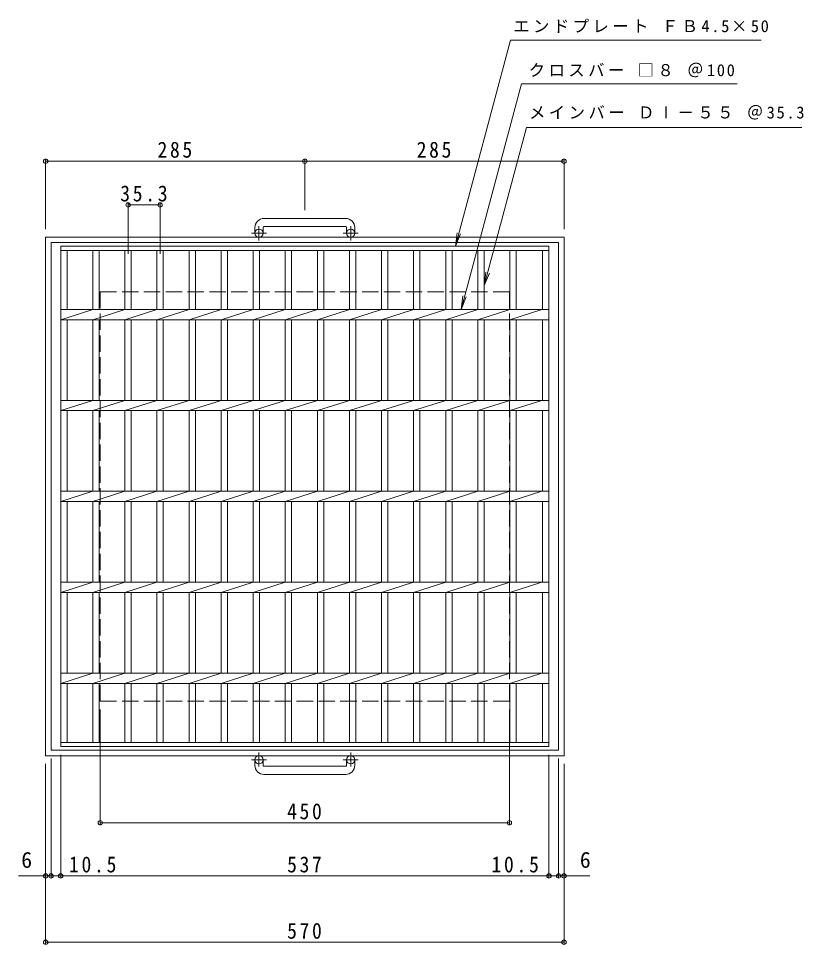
# Model space of a CAD drawing. Units: millimetres at full size, sheet at 1:6; details may follow other scales. Extents: x -726 to 1028, y -821 to 2982.
# Drawn here: x -726 to 138, y -208 to 810 of the extents above; entities that cross this region are included whole.
import ezdxf
from ezdxf.enums import TextEntityAlignment as Align

# ---------------------------------------------------------------- set-up
doc = ezdxf.new("R2010")
doc.units = ezdxf.units.MM
doc.header["$LTSCALE"] = 6
doc.header["$PDMODE"] = 32
doc.header["$PDSIZE"] = 4.8
doc.linetypes.add('CHAIN1', pattern=[8, 5, -1, 1, -1])
doc.linetypes.add('DASHED3', pattern=[4, 3, -1])
for name, color, linetype, lineweight in [('A-1_ピット', 2, 'Continuous', 9), ('A-2_蓋', 3, 'Continuous', 9), ('A-4_寸法', 7, 'Continuous', 9)]:
    doc.layers.add(name, color=color, linetype=linetype, lineweight=lineweight)
doc.styles.add('ＭＳ ゴシック', font='')
doc.styles.get('ＭＳ ゴシック').set_extended_font_data('MS Gothic')

msp = doc.modelspace()

# ---------------------------------------------------------------- linework, layer by layer
at = {"layer": 'A-1_ピット'}
for p, q in [((-365.676, 590.366), (-455.676, 590.366)), ((-465.676, 580.366), (-465.676, 574.266)), ((-456.676, 580.366), (-456.676, 574.266)), ((-455.676, 581.366), (-365.676, 581.366)), ((-364.676, 580.366), (-364.676, 574.266)), ((-355.676, 580.366), (-355.676, 574.266)), ((-695.676, 569.766), (-695.676, -0.234)), ((-695.676, 569.766), (-125.676, 569.766)), ((-689.676, 563.766), (-689.676, 5.766)), ((-689.676, 563.766), (-131.676, 563.766)), ((-131.676, 5.766), (-131.676, 563.766)), ((-125.676, -0.234), (-125.676, 569.766)), ((-689.676, 5.766), (-131.676, 5.766)), ((-695.676, -0.234), (-125.676, -0.234)), ((-465.676, -10.835), (-465.676, -4.735)), ((-456.676, -10.835), (-456.676, -4.735)), ((-364.676, -10.835), (-364.676, -4.735)), ((-355.676, -10.835), (-355.676, -4.735)), ((-455.676, -11.835), (-365.676, -11.835)), ((-365.676, -20.834), (-455.676, -20.834))]:
    msp.add_line(p, q, dxfattribs=at)
at = {"layer": 'A-1_ピット', "linetype": 'CHAIN1'}
for p, q in [((-461.176, 566.159), (-461.176, 581.757)), ((-360.175, 566.159), (-360.175, 581.757)), ((-453.013, 574.266), (-469.42, 574.266)), ((-352.013, 574.266), (-368.42, 574.266)), ((-461.176, 3.372), (-461.176, -12.224)), ((-360.175, 3.372), (-360.175, -12.224)), ((-453.013, -4.735), (-469.42, -4.735)), ((-352.013, -4.735), (-368.42, -4.735))]:
    msp.add_line(p, q, dxfattribs=at)
at = {"layer": 'A-1_ピット', "linetype": 'DASHED3'}
for p, q in [((-635.676, 509.766), (-635.676, 59.765)), ((-635.676, 509.766), (-185.676, 509.766)), ((-185.676, 59.765), (-185.676, 509.766)), ((-635.676, 59.765), (-185.676, 59.765))]:
    msp.add_line(p, q, dxfattribs=at)
at = {"layer": 'A-1_ピット'}
for centre in [(-461.176, 574.266), (-360.175, 574.266), (-461.176, -4.735), (-360.175, -4.735)]:
    msp.add_circle(centre, 4.5, dxfattribs=at)
for centre, radius, start, end in [((-455.676, 580.366), 10, 90, 180), ((-365.676, 580.366), 10, 0, 90), ((-455.676, 580.366), 1, 90, 180), ((-365.676, 580.366), 1, 0, 90), ((-455.676, -10.835), 10, 180, 270), ((-455.676, -10.835), 1, 180, 270), ((-365.676, -10.835), 10, 270, 0), ((-365.676, -10.835), 1, 270, 0)]:
    msp.add_arc(centre, radius, start, end, dxfattribs=at)
at = {"layer": 'A-2_蓋'}
for p, q in [((-679.176, 555.266), (-142.176, 555.266)), ((-672.176, 490.423), (-672.176, 555.266)), ((-643.89, 490.423), (-643.89, 555.266)), ((-636.89, 490.423), (-636.89, 555.266)), ((-608.604, 490.423), (-608.604, 555.266)), ((-601.604, 490.423), (-601.604, 555.266)), ((-573.319, 490.423), (-573.319, 555.266)), ((-566.319, 490.423), (-566.319, 555.266)), ((-538.033, 490.423), (-538.033, 555.266)), ((-531.033, 490.423), (-531.033, 555.266)), ((-502.747, 490.423), (-502.747, 555.266)), ((-495.747, 490.423), (-495.747, 555.266)), ((-467.461, 490.423), (-467.461, 555.266)), ((-460.461, 490.423), (-460.461, 555.266)), ((-432.176, 490.423), (-432.176, 555.266)), ((-425.176, 490.423), (-425.176, 555.266)), ((-396.89, 490.423), (-396.89, 555.266)), ((-389.89, 490.423), (-389.89, 555.266)), ((-361.604, 490.423), (-361.604, 555.266)), ((-354.604, 490.423), (-354.604, 555.266)), ((-326.319, 490.423), (-326.319, 555.266)), ((-319.319, 490.423), (-319.319, 555.266)), ((-291.033, 490.423), (-291.033, 555.266)), ((-284.033, 490.423), (-284.033, 555.266)), ((-255.747, 490.423), (-255.747, 555.266)), ((-248.747, 490.423), (-248.747, 555.266)), ((-220.461, 490.423), (-220.461, 555.266)), ((-213.461, 490.423), (-213.461, 555.266)), ((-185.176, 490.423), (-185.176, 555.266)), ((-178.176, 490.423), (-178.176, 555.266)), ((-149.176, 490.423), (-149.176, 555.266)), ((-142.176, 490.423), (-679.176, 490.423)), ((-679.176, 479.109), (-643.89, 490.423)), ((-643.89, 479.109), (-608.604, 490.423)), ((-608.604, 479.109), (-573.319, 490.423)), ((-573.319, 479.109), (-538.033, 490.423)), ((-538.033, 479.109), (-502.747, 490.423)), ((-502.747, 479.109), (-467.461, 490.423)), ((-467.461, 479.109), (-432.176, 490.423)), ((-432.176, 479.109), (-396.89, 490.423)), ((-396.89, 479.109), (-361.604, 490.423)), ((-361.604, 479.109), (-326.319, 490.423)), ((-326.319, 479.109), (-291.033, 490.423)), ((-291.033, 479.109), (-255.747, 490.423)), ((-255.747, 479.109), (-220.461, 490.423)), ((-220.461, 479.109), (-185.176, 490.423)), ((-185.176, 479.109), (-149.89, 490.423)), ((-142.176, 479.109), (-679.176, 479.109)), ((-672.176, 390.423), (-672.176, 479.109)), ((-643.89, 390.423), (-643.89, 479.109)), ((-636.89, 390.423), (-636.89, 479.109)), ((-608.604, 390.423), (-608.604, 479.109)), ((-601.604, 390.423), (-601.604, 479.109)), ((-573.319, 390.423), (-573.319, 479.109)), ((-566.319, 390.423), (-566.319, 479.109)), ((-538.033, 390.423), (-538.033, 479.109)), ((-531.033, 390.423), (-531.033, 479.109)), ((-502.747, 390.423), (-502.747, 479.109)), ((-495.747, 390.423), (-495.747, 479.109)), ((-467.461, 390.423), (-467.461, 479.109)), ((-460.461, 390.423), (-460.461, 479.109)), ((-432.176, 390.423), (-432.176, 479.109)), ((-425.176, 390.423), (-425.176, 479.109)), ((-396.89, 390.423), (-396.89, 479.109)), ((-389.89, 390.423), (-389.89, 479.109)), ((-361.604, 390.423), (-361.604, 479.109)), ((-354.604, 390.423), (-354.604, 479.109)), ((-326.319, 390.423), (-326.319, 479.109)), ((-319.319, 390.423), (-319.319, 479.109)), ((-291.033, 390.423), (-291.033, 479.109)), ((-284.033, 390.423), (-284.033, 479.109)), ((-255.747, 390.423), (-255.747, 479.109)), ((-248.747, 390.423), (-248.747, 479.109)), ((-220.461, 390.423), (-220.461, 479.109)), ((-213.461, 390.423), (-213.461, 479.109)), ((-185.176, 390.423), (-185.176, 479.109)), ((-178.176, 390.423), (-178.176, 479.109)), ((-149.176, 390.423), (-149.176, 479.109)), ((-142.176, 390.423), (-679.176, 390.423)), ((-679.176, 379.109), (-643.89, 390.423)), ((-643.89, 379.109), (-608.604, 390.423)), ((-608.604, 379.109), (-573.319, 390.423)), ((-573.319, 379.109), (-538.033, 390.423)), ((-538.033, 379.109), (-502.747, 390.423)), ((-502.747, 379.109), (-467.461, 390.423)), ((-467.461, 379.109), (-432.176, 390.423)), ((-432.176, 379.109), (-396.89, 390.423)), ((-396.89, 379.109), (-361.604, 390.423)), ((-361.604, 379.109), (-326.319, 390.423)), ((-326.319, 379.109), (-291.033, 390.423)), ((-291.033, 379.109), (-255.747, 390.423)), ((-255.747, 379.109), (-220.461, 390.423)), ((-220.461, 379.109), (-185.176, 390.423)), ((-185.176, 379.109), (-149.89, 390.423)), ((-142.176, 379.109), (-679.176, 379.109)), ((-672.176, 290.423), (-672.176, 379.109)), ((-643.89, 290.423), (-643.89, 379.109)), ((-636.89, 290.423), (-636.89, 379.109)), ((-608.604, 290.423), (-608.604, 379.109)), ((-601.604, 290.423), (-601.604, 379.109)), ((-573.319, 290.423), (-573.319, 379.109)), ((-566.319, 290.423), (-566.319, 379.109)), ((-538.033, 290.423), (-538.033, 379.109)), ((-531.033, 290.423), (-531.033, 379.109)), ((-502.747, 290.423), (-502.747, 379.109)), ((-495.747, 290.423), (-495.747, 379.109)), ((-467.461, 290.423), (-467.461, 379.109)), ((-460.461, 290.423), (-460.461, 379.109)), ((-432.176, 290.423), (-432.176, 379.109)), ((-425.176, 290.423), (-425.176, 379.109)), ((-396.89, 290.423), (-396.89, 379.109)), ((-389.89, 290.423), (-389.89, 379.109)), ((-361.604, 290.423), (-361.604, 379.109)), ((-354.604, 290.423), (-354.604, 379.109)), ((-326.319, 290.423), (-326.319, 379.109)), ((-319.319, 290.423), (-319.319, 379.109)), ((-291.033, 290.423), (-291.033, 379.109)), ((-284.033, 290.423), (-284.033, 379.109)), ((-255.747, 290.423), (-255.747, 379.109)), ((-248.747, 290.423), (-248.747, 379.109)), ((-220.461, 290.423), (-220.461, 379.109)), ((-213.461, 290.423), (-213.461, 379.109)), ((-185.176, 290.423), (-185.176, 379.109)), ((-178.176, 290.423), (-178.176, 379.109)), ((-149.176, 290.423), (-149.176, 379.109)), ((-142.176, 290.423), (-679.176, 290.423)), ((-679.176, 279.109), (-643.89, 290.423)), ((-643.89, 279.109), (-608.604, 290.423)), ((-608.604, 279.109), (-573.319, 290.423)), ((-573.319, 279.109), (-538.033, 290.423)), ((-538.033, 279.109), (-502.747, 290.423)), ((-502.747, 279.109), (-467.461, 290.423)), ((-467.461, 279.109), (-432.176, 290.423)), ((-432.176, 279.109), (-396.89, 290.423)), ((-396.89, 279.109), (-361.604, 290.423)), ((-361.604, 279.109), (-326.319, 290.423)), ((-326.319, 279.109), (-291.033, 290.423)), ((-291.033, 279.109), (-255.747, 290.423)), ((-255.747, 279.109), (-220.461, 290.423)), ((-142.176, 279.109), (-679.176, 279.109)), ((-672.176, 190.423), (-672.176, 279.109)), ((-643.89, 190.423), (-643.89, 279.109)), ((-636.89, 190.423), (-636.89, 279.109)), ((-608.604, 190.423), (-608.604, 279.109)), ((-601.604, 190.423), (-601.604, 279.109)), ((-573.319, 190.423), (-573.319, 279.109)), ((-566.319, 190.423), (-566.319, 279.109)), ((-538.033, 190.423), (-538.033, 279.109)), ((-531.033, 190.423), (-531.033, 279.109)), ((-502.747, 190.423), (-502.747, 279.109)), ((-495.747, 190.423), (-495.747, 279.109)), ((-467.461, 190.423), (-467.461, 279.109)), ((-460.461, 190.423), (-460.461, 279.109)), ((-432.176, 190.423), (-432.176, 279.109)), ((-425.176, 190.423), (-425.176, 279.109)), ((-396.89, 190.423), (-396.89, 279.109)), ((-389.89, 190.423), (-389.89, 279.109)), ((-361.604, 190.423), (-361.604, 279.109)), ((-354.604, 190.423), (-354.604, 279.109)), ((-326.319, 190.423), (-326.319, 279.109)), ((-319.319, 190.423), (-319.319, 279.109)), ((-291.033, 190.423), (-291.033, 279.109)), ((-284.033, 190.423), (-284.033, 279.109)), ((-255.747, 190.423), (-255.747, 279.109)), ((-248.747, 190.423), (-248.747, 279.109)), ((-213.461, 190.423), (-213.461, 279.109)), ((-178.176, 190.423), (-178.176, 279.109)), ((-149.176, 190.423), (-149.176, 279.109)), ((-142.176, 190.423), (-679.176, 190.423)), ((-679.176, 179.109), (-643.89, 190.423)), ((-643.89, 179.109), (-608.604, 190.423)), ((-608.604, 179.109), (-573.319, 190.423)), ((-573.319, 179.109), (-538.033, 190.423)), ((-538.033, 179.109), (-502.747, 190.423)), ((-502.747, 179.109), (-467.461, 190.423)), ((-467.461, 179.109), (-432.176, 190.423)), ((-432.176, 179.109), (-396.89, 190.423)), ((-396.89, 179.109), (-361.604, 190.423)), ((-361.604, 179.109), (-326.319, 190.423)), ((-326.319, 179.109), (-291.033, 190.423)), ((-291.033, 179.109), (-255.747, 190.423)), ((-255.747, 179.109), (-220.461, 190.423)), ((-142.176, 179.109), (-679.176, 179.109)), ((-672.176, 90.423), (-672.176, 179.109)), ((-643.89, 90.423), (-643.89, 179.109)), ((-636.89, 90.423), (-636.89, 179.109)), ((-608.604, 90.423), (-608.604, 179.109)), ((-601.604, 90.423), (-601.604, 179.109)), ((-573.319, 90.423), (-573.319, 179.109)), ((-566.319, 90.423), (-566.319, 179.109)), ((-538.033, 90.423), (-538.033, 179.109)), ((-531.033, 90.423), (-531.033, 179.109)), ((-502.747, 90.423), (-502.747, 179.109)), ((-495.747, 90.423), (-495.747, 179.109)), ((-467.461, 90.423), (-467.461, 179.109)), ((-460.461, 90.423), (-460.461, 179.109)), ((-432.176, 90.423), (-432.176, 179.109)), ((-425.176, 90.423), (-425.176, 179.109)), ((-396.89, 90.423), (-396.89, 179.109)), ((-389.89, 90.423), (-389.89, 179.109)), ((-361.604, 90.423), (-361.604, 179.109)), ((-354.604, 90.423), (-354.604, 179.109)), ((-326.319, 90.423), (-326.319, 179.109)), ((-319.319, 90.423), (-319.319, 179.109)), ((-291.033, 90.423), (-291.033, 179.109)), ((-284.033, 90.423), (-284.033, 179.109)), ((-255.747, 90.423), (-255.747, 179.109)), ((-248.747, 90.423), (-248.747, 179.109)), ((-213.461, 90.423), (-213.461, 179.109)), ((-178.176, 90.423), (-178.176, 179.109)), ((-149.176, 90.423), (-149.176, 179.109)), ((-142.176, 90.423), (-679.176, 90.423)), ((-679.176, 79.109), (-643.89, 90.423)), ((-643.89, 79.109), (-608.604, 90.423)), ((-608.604, 79.109), (-573.319, 90.423)), ((-573.319, 79.109), (-538.033, 90.423)), ((-538.033, 79.109), (-502.747, 90.423)), ((-502.747, 79.109), (-467.461, 90.423)), ((-467.461, 79.109), (-432.176, 90.423)), ((-432.176, 79.109), (-396.89, 90.423)), ((-396.89, 79.109), (-361.604, 90.423)), ((-361.604, 79.109), (-326.319, 90.423)), ((-326.319, 79.109), (-291.033, 90.423)), ((-291.033, 79.109), (-255.747, 90.423)), ((-255.747, 79.109), (-220.461, 90.423)), ((-220.461, 79.109), (-185.176, 90.423)), ((-185.176, 79.109), (-149.89, 90.423)), ((-142.176, 79.109), (-679.176, 79.109)), ((-672.176, 14.266), (-672.176, 79.109)), ((-643.89, 14.266), (-643.89, 79.109)), ((-636.89, 14.266), (-636.89, 79.109)), ((-608.604, 14.266), (-608.604, 79.109)), ((-601.604, 14.266), (-601.604, 79.109)), ((-573.319, 14.266), (-573.319, 79.109)), ((-566.319, 14.266), (-566.319, 79.109)), ((-538.033, 14.266), (-538.033, 79.109)), ((-531.033, 14.266), (-531.033, 79.109)), ((-502.747, 14.266), (-502.747, 79.109)), ((-495.747, 14.266), (-495.747, 79.109)), ((-467.461, 14.266), (-467.461, 79.109)), ((-460.461, 14.266), (-460.461, 79.109)), ((-432.176, 14.266), (-432.176, 79.109)), ((-425.176, 14.266), (-425.176, 79.109)), ((-396.89, 14.266), (-396.89, 79.109)), ((-389.89, 14.266), (-389.89, 79.109)), ((-361.604, 14.266), (-361.604, 79.109)), ((-354.604, 14.266), (-354.604, 79.109)), ((-326.319, 14.266), (-326.319, 79.109)), ((-319.319, 14.266), (-319.319, 79.109)), ((-291.033, 14.266), (-291.033, 79.109)), ((-284.033, 14.266), (-284.033, 79.109)), ((-255.747, 14.266), (-255.747, 79.109)), ((-248.747, 14.266), (-248.747, 79.109)), ((-220.461, 14.266), (-220.461, 79.109)), ((-213.461, 14.266), (-213.461, 79.109)), ((-185.176, 14.266), (-185.176, 79.109)), ((-178.176, 14.266), (-178.176, 79.109)), ((-149.176, 14.266), (-149.176, 79.109)), ((-142.176, 14.266), (-679.176, 14.266)), ((-142.176, 9.766), (-679.176, 9.766))]:
    msp.add_line(p, q, dxfattribs=at)
for points in [[(-679.176, 9.766), (-679.176, 559.766), (-142.176, 559.766), (-142.176, 9.766)], [(-220.461, 190.423), (-220.461, 279.109), (-185.176, 290.423)], [(-185.176, 190.423), (-185.176, 279.109), (-149.89, 290.423)], [(-220.461, 90.423), (-220.461, 179.109), (-185.176, 190.423)], [(-185.176, 90.423), (-185.176, 179.109), (-149.89, 190.423)]]:
    msp.add_lwpolyline(points, dxfattribs=at)
at = {"layer": 'A-4_寸法'}
for p, q in [((-245.058, 559.766), (-184.34, 786.366)), ((-184.34, 786.366), (91.114, 786.366)), ((-213.461, 516.55), (-166.888, 690.366)), ((-166.888, 690.366), (135.811, 690.366)), ((-695.676, 578.766), (-695.676, 655.12)), ((-695.676, 653.32), (-410.676, 653.32)), ((-410.676, 599.366), (-410.676, 655.12)), ((-410.676, 653.32), (-125.676, 653.32)), ((-125.676, 578.766), (-125.676, 655.12)), ((-605.104, 551.452), (-605.104, 607.035)), ((-605.104, 605.235), (-569.819, 605.235)), ((-569.819, 551.452), (-569.819, 607.035)), ((-245.058, 559.766), (-243.1, 574.638)), ((-245.058, 559.766), (-239.317, 573.624)), ((-213.461, 516.55), (-211.504, 531.422)), ((-213.461, 516.55), (-207.721, 530.408)), ((-238.861, 490.423), (-236.903, 505.295)), ((-238.861, 490.423), (-233.12, 504.281)), ((-635.676, 50.765), (-635.676, -75.758)), ((-185.676, 50.765), (-185.676, -75.758)), ((-679.176, 0.766), (-679.176, -134.137)), ((-142.176, 0.766), (-142.176, -134.137)), ((-695.676, -9.234), (-695.676, -207.11)), ((-689.676, -3.234), (-689.676, -134.137)), ((-131.676, -3.234), (-131.676, -134.137)), ((-125.676, -9.234), (-125.676, -207.11)), ((-635.676, -73.959), (-185.676, -73.959)), ((-725.534, -132.337), (-97.394, -132.337)), ((-695.676, -205.31), (-125.676, -205.31))]:
    msp.add_line(p, q, dxfattribs=at)
msp.add_lwpolyline([(-238.861, 490.423), (-172.425, 738.366), (64.881, 738.366)], dxfattribs=at)
for p in [(-695.676, 653.32), (-410.676, 653.32), (-125.676, 653.32), (-605.104, 605.235), (-569.819, 605.235), (-635.676, -73.959), (-185.676, -73.959), (-695.676, -132.337), (-689.676, -132.337), (-679.176, -132.337), (-142.176, -132.337), (-131.676, -132.337), (-125.676, -132.337), (-695.676, -205.31), (-125.676, -205.31)]:
    msp.add_point(p, dxfattribs=at)

# ---------------------------------------------------------------- texts
at = {"layer": 'A-4_寸法', "color": 2, "style": 'ＭＳ ゴシック'}
for p in [(-722.555, -128.737), (-108.275, -128.737)]:
    msp.add_text('6', height=17.6, dxfattribs=at).set_placement(p, align=Align.BOTTOM_LEFT)
at = {"layer": 'A-4_寸法', "char_height": 13.2, "attachment_point": 7, "style": 'ＭＳ ゴシック'}
for s, insert in [('\\T1.21;エンドプレート\\~ＦＢ4.5×50', (-181.507, 794.422)), ('\\T1.21;クロスバー\\~□８\\~＠100', (-164.519, 745.553)), ('\\T1.21;メインバー\\~ＤⅠ－５５\\~＠35.3', (-164.14, 699.049))]:
    msp.add_mtext(s, dxfattribs=dict(at, insert=insert))
at = {"layer": 'A-4_寸法', "color": 2, "char_height": 17.6, "attachment_point": 7, "style": 'ＭＳ ゴシック'}
for s, insert in [('\\T1.27;\\W0.9;285', (-572.676, 656.92)), ('\\T1.27;\\W0.9;285', (-287.676, 656.92)), ('\\T1.28;\\W0.9;35.3', (-613.711, 608.835)), ('\\T1.27;\\W0.9;450', (-430.176, -70.358)), ('\\T1.28;\\W0.9;10.5', (-670.046, -128.737)), ('\\T1.27;\\W0.9;537', (-430.176, -128.737)), ('\\T1.28;\\W0.9;10.5', (-205.489, -128.737)), ('\\T1.27;\\W0.9;570', (-430.176, -201.71))]:
    msp.add_mtext(s, dxfattribs=dict(at, insert=insert))

doc.saveas('drawing.dxf')
